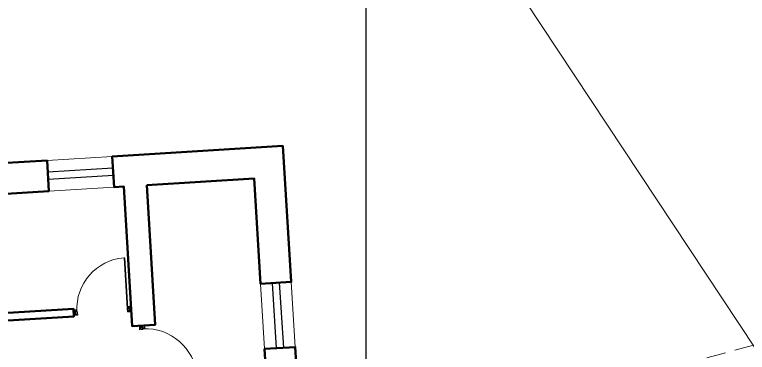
# Model space of a CAD drawing. Header units: millimetres. Extents: x 2402294 to 3337895, y 3394997 to 3969149.
# Drawn here: x 2508511 to 2518031, y 3485016 to 3489408 of the extents above; entities that cross this region are included whole.
import ezdxf

# ---------------------------------------------------------------- set-up
doc = ezdxf.new("R2010")
doc.units = ezdxf.units.MM
doc.header["$MEASUREMENT"] = 0
doc.linetypes.add('DASHED', pattern=[0.75, 0.5, -0.25])
for name, color, linetype, lineweight in [('door', 41, 'Continuous', 5), ('Door Opening-0.09', 253, 'Continuous', 9), ('electrical poles', 10, 'Continuous', 5), ('hidden lines', 205, 'DASHED', 5), ('landscape', 155, 'Continuous', 20), ('WALL 0.2', 7, 'Continuous', 20), ('wall 0.4', 7, 'Continuous', 40), ('Wall-0.5', 7, 'Continuous', 50), ('WINDOW', 152, 'Continuous', 30)]:
    doc.layers.add(name, color=color, linetype=linetype, lineweight=lineweight)
doc.layers.add('FANCE', color=25, linetype='Continuous')

# ---------------------------------------------------------------- blocks, each defined once
blk = doc.blocks.new('d1')
at = {"layer": 'door'}
for p, q in [((2442.75, 10745.72), (2408.32, 10745.72)), ((2442.75, 10746.15), (2408.33, 10746.15)), ((2408.33, 10746.15), (2408.33, 10745.72))]:
    blk.add_line(p, q, dxfattribs=at)
at = {"layer": 'door', "ltscale": 80}
for points in [[(2445, 10779.7), (2445, 10781.99), (2444.56, 10781.99), (2444.56, 10782.43), (2441.8, 10782.43), (2441.8, 10781.99), (2441.36, 10781.99), (2441.36, 10780.14), (2442.75, 10780.14), (2442.75, 10779.7)], [(2445, 10746.15), (2445, 10743.87), (2444.56, 10743.87), (2444.56, 10743.43), (2441.8, 10743.43), (2441.8, 10743.87), (2441.36, 10743.87), (2441.36, 10745.72), (2442.75, 10745.72), (2442.75, 10746.15)]]:
    blk.add_lwpolyline(points, close=True, dxfattribs=at)
at = {"layer": 'Door Opening-0.09', "ltscale": 80}
blk.add_arc((2442.75, 10745.72), 34.42, 90, 179.274, dxfattribs=at)
at = {"layer": 'hidden lines'}
for centre, radius, start, end in [((2445.01, 10781.68), 2.48, 162.4671, 233.2418), ((2445.46, 10782.07), 1.81, 168.6475, 255.2319), ((2441.64, 10791.37), 9.82, 268.3986, 287.3158), ((2441.38, 10784.76), 4.22, 269.7899, 318.9675), ((2444.33, 10781.34), 2.81, 166.4652, 205.1802), ((2441.57, 10782.05), 3, 308.4681, 358.9527), ((2441.64, 10734.49), 9.82, 72.6842, 91.6014), ((2441.38, 10741.1), 4.22, 41.0325, 90.2101), ((2444.33, 10744.52), 2.81, 154.8198, 193.5348), ((2445.01, 10744.18), 2.48, 126.7582, 197.5329), ((2441.57, 10743.81), 3, 1.0473, 51.5319), ((2445.46, 10743.79), 1.81, 104.7681, 191.3525)]:
    blk.add_arc(centre, radius, start, end, dxfattribs=at)
blk = doc.blocks.new('oldblk')
at = {"layer": 'landscape', "lineweight": 30, "ltscale": 5}
blk.add_lwpolyline([(2494423.1, 4325739.9), (2494423.1, 4317820.3, -0.396311), (2493860, 4317221.4), (2493550.4, 4317202.3)], format="xyb", dxfattribs=at)
at = {"layer": 'WALL 0.2', "ltscale": 5}
for points in [[(2490280, 4320375.9), (2491126.8, 4320428.1)], [(2491151.3, 4320029.6), (2490304.5, 4319977.4)], [(2493053.8, 4318771.7), (2493105.9, 4317924.9)], [(2493504.4, 4317949.5), (2493452.3, 4318796.3)]]:
    blk.add_lwpolyline(points, dxfattribs=at)
at = {"layer": 'Wall-0.5', "ltscale": 5}
blk.add_lwpolyline([(2490280, 4320375.9), (2490304.5, 4319977.4), (2489607.2, 4319934.5), (2489702.3, 4318390.3), (2490622.4, 4318447), (2490628.5, 4318347.4), (2489409.5, 4318272.3), (2489257.7, 4320738), (2489656.2, 4320762.5), (2489682.2, 4320339.1)], close=True, dxfattribs=at)
for points in [[(2491574.7, 4320055.7), (2491686.6, 4318239), (2491387.7, 4318220.6), (2491275.8, 4320037.2), (2491151.3, 4320029.6), (2491126.8, 4320428.1), (2493343.4, 4320564.6), (2493452.3, 4318796.3), (2493053.8, 4318771.7), (2492969.4, 4320141.5), (2491574.7, 4320055.7)], [(2491309.3, 4317464.3), (2493127.4, 4317576.3), (2493105.9, 4317924.9), (2493504.4, 4317949.5), (2493550.4, 4317202.3), (2491333.8, 4317065.8), (2491309.3, 4317464.3)]]:
    blk.add_lwpolyline(points, dxfattribs=at)
at = {"layer": 'WINDOW', "ltscale": 5}
for points in [[(2490289.2, 4320226.2), (2491136, 4320278.3)], [(2491142.1, 4320179.3), (2490295.3, 4320127.1)], [(2493203.5, 4318781), (2493255.6, 4317934.2)], [(2493354.7, 4317940.3), (2493302.5, 4318787.1)]]:
    blk.add_lwpolyline(points, dxfattribs=at)
at = {"layer": 'Door Opening-0.09', "xscale": -19.2307692307742, "yscale": 19.2307692307742, "zscale": 19.23076923077419}
for p, rotation in [((2694699.7, 4378038.2), 93.52406945814171), ((2551154.7, 4114154), 3.524069458184549)]:
    blk.add_blockref('d1', p, dxfattribs=dict(at, rotation=rotation))

msp = doc.modelspace()

# ---------------------------------------------------------------- linework, layer by layer
at = {"layer": 'electrical poles', "ltscale": 5}
msp.add_lwpolyline([(2521196.3, 3469640), (2521794.4, 3470952), (2519201.1, 3483452.6), (2513004.7, 3492825.3), (2490647.9, 3492811.3), (2479721.5, 3493030), (2479721.5, 3473886.1), (2479721.5, 3464277.2), (2473239.3, 3455653), (2486336.7, 3448134.4), (2496746.9, 3452509.8), (2508642.7, 3448942.6), (2526729.7, 3451850.1), (2521132.7, 3467725)], dxfattribs=at)
at = {"layer": 'FANCE', "color": 5, "linetype": 'DASHED', "lineweight": 15, "ltscale": 500}
msp.add_lwpolyline([(2480763.5, 3510495.2), (2481284.4, 3520553.5), (2489828.8, 3520295), (2510223.4, 3520295), (2540163.7, 3521554.9), (2539957.2, 3520932.8), (2539536.3, 3515040.6), (2539536.3, 3510311.3), (2539907.8, 3501744.2), (2539550.7, 3492815.1), (2537823.7, 3483299.8), (2529740.1, 3481481), (2528966.8, 3488054), (2516527.8, 3484679.6), (2518951.3, 3475299.9)], dxfattribs=at)

# ---------------------------------------------------------------- block references
at = {"layer": 'wall 0.4'}
msp.add_blockref('oldblk', (18651.6, -832864), dxfattribs=at)

doc.saveas('drawing.dxf')
